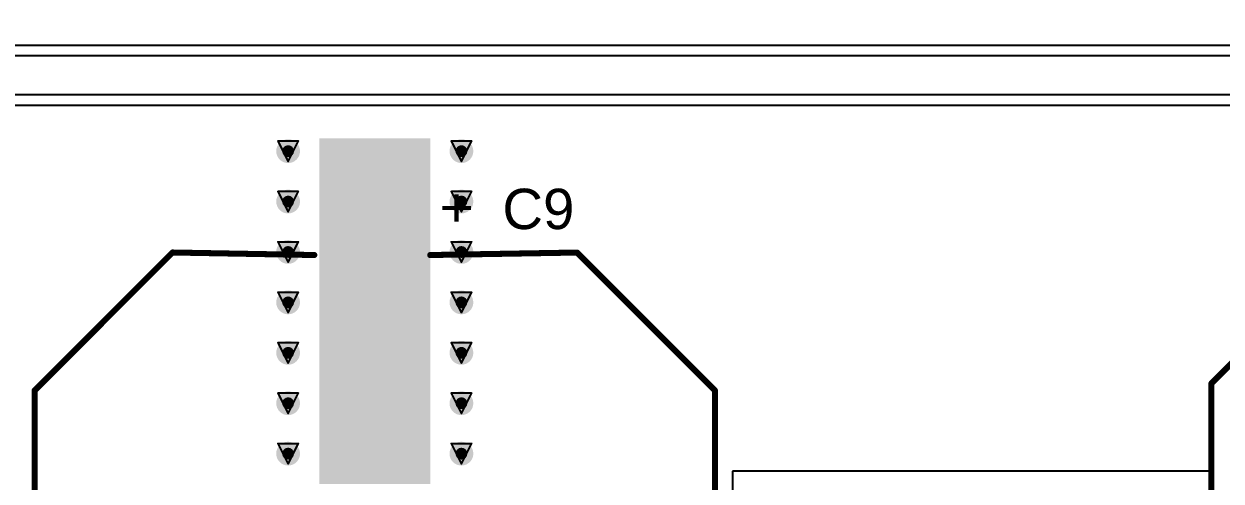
# Model space of a CAD drawing. Header units: inches. Extents: x -89 to 406, y -87 to 102.
# Drawn here: x -23.65 to 6.53, y 56.52 to 68.03 of the extents above; entities that cross this region are included whole.
import ezdxf

# ---------------------------------------------------------------- set-up
doc = ezdxf.new("R2010")
doc.units = ezdxf.units.IN
for name, color, linetype in [('Board_Outline', 56, 'Continuous'), ('Bottom Layer', 5, 'Continuous'), ('Drill Drawing', 1, 'Continuous'), ('Top Layer', 1, 'Continuous'), ('Top Overlay', 2, 'Continuous'), ('Top Paste', 8, 'Continuous'), ('Top Solder', 216, 'Continuous'), ('Via Holes', 16, 'Continuous')]:
    doc.layers.add(name, color=color, linetype=linetype)
doc.styles.add('Arial', font='', dxfattribs={"height": 0.2})
doc.styles.get('Arial').set_extended_font_data('Arial')

msp = doc.modelspace()

# ---------------------------------------------------------------- hatches: boundary and pattern name
at = {"layer": 'Bottom Layer'}
h = msp.add_hatch(color=5, dxfattribs=at)
edge = h.paths.add_edge_path()
edge.add_arc((-16.993, 64.828), 0.3, 0, 360)
h = msp.add_hatch(color=5, dxfattribs=at)
edge = h.paths.add_edge_path()
edge.add_arc((-12.624, 64.828), 0.3, 0, 360)
h = msp.add_hatch(color=5, dxfattribs=at)
edge = h.paths.add_edge_path()
edge.add_arc((-16.993, 63.558), 0.3, 0, 360)
h = msp.add_hatch(color=5, dxfattribs=at)
edge = h.paths.add_edge_path()
edge.add_arc((-12.624, 63.558), 0.3, 0, 360)
h = msp.add_hatch(color=5, dxfattribs=at)
edge = h.paths.add_edge_path()
edge.add_arc((-16.993, 62.288), 0.3, 0, 360)
h = msp.add_hatch(color=5, dxfattribs=at)
edge = h.paths.add_edge_path()
edge.add_arc((-12.624, 62.288), 0.3, 0, 360)
h = msp.add_hatch(color=5, dxfattribs=at)
edge = h.paths.add_edge_path()
edge.add_arc((-16.993, 61.018), 0.3, 0, 360)
h = msp.add_hatch(color=5, dxfattribs=at)
edge = h.paths.add_edge_path()
edge.add_arc((-12.624, 61.018), 0.3, 0, 360)
h = msp.add_hatch(color=5, dxfattribs=at)
edge = h.paths.add_edge_path()
edge.add_arc((-16.993, 59.748), 0.3, 0, 360)
h = msp.add_hatch(color=5, dxfattribs=at)
edge = h.paths.add_edge_path()
edge.add_arc((-12.624, 59.748), 0.3, 0, 360)
h = msp.add_hatch(color=5, dxfattribs=at)
edge = h.paths.add_edge_path()
edge.add_arc((-16.993, 58.478), 0.3, 0, 360)
h = msp.add_hatch(color=5, dxfattribs=at)
edge = h.paths.add_edge_path()
edge.add_arc((-12.624, 58.478), 0.3, 0, 360)
h = msp.add_hatch(color=5, dxfattribs=at)
edge = h.paths.add_edge_path()
edge.add_arc((-16.993, 57.208), 0.3, 0, 360)
h = msp.add_hatch(color=5, dxfattribs=at)
edge = h.paths.add_edge_path()
edge.add_arc((-12.624, 57.208), 0.3, 0, 360)
at = {"layer": 'Top Layer'}
h = msp.add_hatch(color=1, dxfattribs=at)
edge = h.paths.add_edge_path()
edge.add_arc((-16.993, 64.828), 0.3, 0, 360)
msp.add_hatch(color=1, dxfattribs=at).paths.add_polyline_path([(-13.508, 65.046), (-13.508, 56.546), (-16.108, 56.546), (-16.108, 65.046)])
h = msp.add_hatch(color=1, dxfattribs=at)
edge = h.paths.add_edge_path()
edge.add_arc((-12.624, 64.828), 0.3, 0, 360)
h = msp.add_hatch(color=1, dxfattribs=at)
edge = h.paths.add_edge_path()
edge.add_arc((-16.993, 63.558), 0.3, 0, 360)
h = msp.add_hatch(color=1, dxfattribs=at)
edge = h.paths.add_edge_path()
edge.add_arc((-12.624, 63.558), 0.3, 0, 360)
h = msp.add_hatch(color=1, dxfattribs=at)
edge = h.paths.add_edge_path()
edge.add_arc((-16.993, 62.288), 0.3, 0, 360)
h = msp.add_hatch(color=1, dxfattribs=at)
edge = h.paths.add_edge_path()
edge.add_arc((-12.624, 62.288), 0.3, 0, 360)
h = msp.add_hatch(color=1, dxfattribs=at)
edge = h.paths.add_edge_path()
edge.add_arc((-16.993, 61.018), 0.3, 0, 360)
h = msp.add_hatch(color=1, dxfattribs=at)
edge = h.paths.add_edge_path()
edge.add_arc((-12.624, 61.018), 0.3, 0, 360)
h = msp.add_hatch(color=1, dxfattribs=at)
edge = h.paths.add_edge_path()
edge.add_arc((-16.993, 59.748), 0.3, 0, 360)
h = msp.add_hatch(color=1, dxfattribs=at)
edge = h.paths.add_edge_path()
edge.add_arc((-12.624, 59.748), 0.3, 0, 360)
h = msp.add_hatch(color=1, dxfattribs=at)
edge = h.paths.add_edge_path()
edge.add_arc((-16.993, 58.478), 0.3, 0, 360)
h = msp.add_hatch(color=1, dxfattribs=at)
edge = h.paths.add_edge_path()
edge.add_arc((-12.624, 58.478), 0.3, 0, 360)
h = msp.add_hatch(color=1, dxfattribs=at)
edge = h.paths.add_edge_path()
edge.add_arc((-16.993, 57.208), 0.3, 0, 360)
h = msp.add_hatch(color=1, dxfattribs=at)
edge = h.paths.add_edge_path()
edge.add_arc((-12.624, 57.208), 0.3, 0, 360)
at = {"layer": 'Top Paste'}
msp.add_hatch(color=8, dxfattribs=at).paths.add_polyline_path([(-13.508, 65.046), (-13.508, 56.546), (-16.108, 56.546), (-16.108, 65.046)])
at = {"layer": 'Top Solder'}
msp.add_hatch(color=216, dxfattribs=at).paths.add_polyline_path([(-13.407, 65.147), (-13.407, 56.444), (-16.21, 56.444), (-16.21, 65.147)])
at = {"layer": 'Via Holes'}
h = msp.add_hatch(color=7, dxfattribs=at)
edge = h.paths.add_edge_path()
edge.add_arc((-16.993, 64.828), 0.15, 0, 360)
h = msp.add_hatch(color=7, dxfattribs=at)
edge = h.paths.add_edge_path()
edge.add_arc((-12.624, 64.828), 0.15, 0, 360)
h = msp.add_hatch(color=7, dxfattribs=at)
edge = h.paths.add_edge_path()
edge.add_arc((-16.993, 63.558), 0.15, 0, 360)
h = msp.add_hatch(color=7, dxfattribs=at)
edge = h.paths.add_edge_path()
edge.add_arc((-12.624, 63.558), 0.15, 0, 360)
h = msp.add_hatch(color=7, dxfattribs=at)
edge = h.paths.add_edge_path()
edge.add_arc((-16.993, 62.288), 0.15, 0, 360)
h = msp.add_hatch(color=7, dxfattribs=at)
edge = h.paths.add_edge_path()
edge.add_arc((-12.624, 62.288), 0.15, 0, 360)
h = msp.add_hatch(color=7, dxfattribs=at)
edge = h.paths.add_edge_path()
edge.add_arc((-16.993, 61.018), 0.15, 0, 360)
h = msp.add_hatch(color=7, dxfattribs=at)
edge = h.paths.add_edge_path()
edge.add_arc((-12.624, 61.018), 0.15, 0, 360)
h = msp.add_hatch(color=7, dxfattribs=at)
edge = h.paths.add_edge_path()
edge.add_arc((-16.993, 59.748), 0.15, 0, 360)
h = msp.add_hatch(color=7, dxfattribs=at)
edge = h.paths.add_edge_path()
edge.add_arc((-12.624, 59.748), 0.15, 0, 360)
h = msp.add_hatch(color=7, dxfattribs=at)
edge = h.paths.add_edge_path()
edge.add_arc((-16.993, 58.478), 0.15, 0, 360)
h = msp.add_hatch(color=7, dxfattribs=at)
edge = h.paths.add_edge_path()
edge.add_arc((-12.624, 58.478), 0.15, 0, 360)
h = msp.add_hatch(color=7, dxfattribs=at)
edge = h.paths.add_edge_path()
edge.add_arc((-16.993, 57.208), 0.15, 0, 360)
h = msp.add_hatch(color=7, dxfattribs=at)
edge = h.paths.add_edge_path()
edge.add_arc((-12.624, 57.208), 0.15, 0, 360)

# ---------------------------------------------------------------- linework, layer by layer
at = {"layer": 'Board_Outline'}
msp.add_lwpolyline([(87.312, 0, 0.254, 0.254, 1), (-87.312, 0, 0.254, 0.254, 1)], format="xyseb", close=True, dxfattribs=at)
at = {"layer": 'Bottom Layer'}
for p, q in [((44.094, 67.493), (-41.377, 67.493)), ((-41.377, 67.234), (44.094, 67.234)), ((6.299, 56.769), (-5.791, 56.769)), ((-5.791, 56.769), (-5.791, 48.717)), ((6.299, 48.717), (6.299, 56.769))]:
    msp.add_line(p, q, dxfattribs=at)
at = {"layer": 'Drill Drawing'}
for points in [[(-17.247, 65.082, 0.0508, 0.0508, 0), (-16.739, 65.082, 0.0508, 0.0508, 0)], [(-17.247, 65.082, 0.0508, 0.0508, 0), (-16.993, 64.574, 0.0508, 0.0508, 0)], [(-16.993, 64.574, 0.0508, 0.0508, 0), (-16.739, 65.082, 0.0508, 0.0508, 0)], [(-12.878, 65.082, 0.0508, 0.0508, 0), (-12.37, 65.082, 0.0508, 0.0508, 0)], [(-12.878, 65.082, 0.0508, 0.0508, 0), (-12.624, 64.574, 0.0508, 0.0508, 0)], [(-12.624, 64.574, 0.0508, 0.0508, 0), (-12.37, 65.082, 0.0508, 0.0508, 0)], [(-17.247, 63.812, 0.0508, 0.0508, 0), (-16.739, 63.812, 0.0508, 0.0508, 0)], [(-17.247, 63.812, 0.0508, 0.0508, 0), (-16.993, 63.304, 0.0508, 0.0508, 0)], [(-16.993, 63.304, 0.0508, 0.0508, 0), (-16.739, 63.812, 0.0508, 0.0508, 0)], [(-12.878, 63.812, 0.0508, 0.0508, 0), (-12.37, 63.812, 0.0508, 0.0508, 0)], [(-12.878, 63.812, 0.0508, 0.0508, 0), (-12.624, 63.304, 0.0508, 0.0508, 0)], [(-12.624, 63.304, 0.0508, 0.0508, 0), (-12.37, 63.812, 0.0508, 0.0508, 0)], [(-17.247, 62.542, 0.0508, 0.0508, 0), (-16.739, 62.542, 0.0508, 0.0508, 0)], [(-17.247, 62.542, 0.0508, 0.0508, 0), (-16.993, 62.034, 0.0508, 0.0508, 0)], [(-16.993, 62.034, 0.0508, 0.0508, 0), (-16.739, 62.542, 0.0508, 0.0508, 0)], [(-12.878, 62.542, 0.0508, 0.0508, 0), (-12.37, 62.542, 0.0508, 0.0508, 0)], [(-12.878, 62.542, 0.0508, 0.0508, 0), (-12.624, 62.034, 0.0508, 0.0508, 0)], [(-12.624, 62.034, 0.0508, 0.0508, 0), (-12.37, 62.542, 0.0508, 0.0508, 0)], [(-17.247, 61.272, 0.0508, 0.0508, 0), (-16.739, 61.272, 0.0508, 0.0508, 0)], [(-17.247, 61.272, 0.0508, 0.0508, 0), (-16.993, 60.764, 0.0508, 0.0508, 0)], [(-16.993, 60.764, 0.0508, 0.0508, 0), (-16.739, 61.272, 0.0508, 0.0508, 0)], [(-12.878, 61.272, 0.0508, 0.0508, 0), (-12.37, 61.272, 0.0508, 0.0508, 0)], [(-12.878, 61.272, 0.0508, 0.0508, 0), (-12.624, 60.764, 0.0508, 0.0508, 0)], [(-12.624, 60.764, 0.0508, 0.0508, 0), (-12.37, 61.272, 0.0508, 0.0508, 0)], [(-17.247, 60.002, 0.0508, 0.0508, 0), (-16.739, 60.002, 0.0508, 0.0508, 0)], [(-17.247, 60.002, 0.0508, 0.0508, 0), (-16.993, 59.494, 0.0508, 0.0508, 0)], [(-16.993, 59.494, 0.0508, 0.0508, 0), (-16.739, 60.002, 0.0508, 0.0508, 0)], [(-12.878, 60.002, 0.0508, 0.0508, 0), (-12.37, 60.002, 0.0508, 0.0508, 0)], [(-12.878, 60.002, 0.0508, 0.0508, 0), (-12.624, 59.494, 0.0508, 0.0508, 0)], [(-12.624, 59.494, 0.0508, 0.0508, 0), (-12.37, 60.002, 0.0508, 0.0508, 0)], [(-17.247, 58.732, 0.0508, 0.0508, 0), (-16.739, 58.732, 0.0508, 0.0508, 0)], [(-17.247, 58.732, 0.0508, 0.0508, 0), (-16.993, 58.224, 0.0508, 0.0508, 0)], [(-16.993, 58.224, 0.0508, 0.0508, 0), (-16.739, 58.732, 0.0508, 0.0508, 0)], [(-12.878, 58.732, 0.0508, 0.0508, 0), (-12.37, 58.732, 0.0508, 0.0508, 0)], [(-12.878, 58.732, 0.0508, 0.0508, 0), (-12.624, 58.224, 0.0508, 0.0508, 0)], [(-12.624, 58.224, 0.0508, 0.0508, 0), (-12.37, 58.732, 0.0508, 0.0508, 0)], [(-17.247, 57.462, 0.0508, 0.0508, 0), (-16.739, 57.462, 0.0508, 0.0508, 0)], [(-17.247, 57.462, 0.0508, 0.0508, 0), (-16.993, 56.954, 0.0508, 0.0508, 0)], [(-16.993, 56.954, 0.0508, 0.0508, 0), (-16.739, 57.462, 0.0508, 0.0508, 0)], [(-12.878, 57.462, 0.0508, 0.0508, 0), (-12.37, 57.462, 0.0508, 0.0508, 0)], [(-12.878, 57.462, 0.0508, 0.0508, 0), (-12.624, 56.954, 0.0508, 0.0508, 0)], [(-12.624, 56.954, 0.0508, 0.0508, 0), (-12.37, 57.462, 0.0508, 0.0508, 0)]]:
    msp.add_lwpolyline(points, format="xyseb", dxfattribs=at)
for points in [[(-17.259, 65.082, 0.0254, 0.0254, 1), (-17.234, 65.082, 0.0254, 0.0254, 1)], [(-17.259, 65.082, 0.0254, 0.0254, 1), (-17.234, 65.082, 0.0254, 0.0254, 1)], [(-16.751, 65.082, 0.0254, 0.0254, 1), (-16.726, 65.082, 0.0254, 0.0254, 1)], [(-16.751, 65.082, 0.0254, 0.0254, 1), (-16.726, 65.082, 0.0254, 0.0254, 1)], [(-12.89, 65.082, 0.0254, 0.0254, 1), (-12.865, 65.082, 0.0254, 0.0254, 1)], [(-12.89, 65.082, 0.0254, 0.0254, 1), (-12.865, 65.082, 0.0254, 0.0254, 1)], [(-12.383, 65.082, 0.0254, 0.0254, 1), (-12.357, 65.082, 0.0254, 0.0254, 1)], [(-12.383, 65.082, 0.0254, 0.0254, 1), (-12.357, 65.082, 0.0254, 0.0254, 1)], [(-17.005, 64.574, 0.0254, 0.0254, 1), (-16.98, 64.574, 0.0254, 0.0254, 1)], [(-17.005, 64.574, 0.0254, 0.0254, 1), (-16.98, 64.574, 0.0254, 0.0254, 1)], [(-12.636, 64.574, 0.0254, 0.0254, 1), (-12.611, 64.574, 0.0254, 0.0254, 1)], [(-12.636, 64.574, 0.0254, 0.0254, 1), (-12.611, 64.574, 0.0254, 0.0254, 1)], [(-17.259, 63.812, 0.0254, 0.0254, 1), (-17.234, 63.812, 0.0254, 0.0254, 1)], [(-17.259, 63.812, 0.0254, 0.0254, 1), (-17.234, 63.812, 0.0254, 0.0254, 1)], [(-16.751, 63.812, 0.0254, 0.0254, 1), (-16.726, 63.812, 0.0254, 0.0254, 1)], [(-16.751, 63.812, 0.0254, 0.0254, 1), (-16.726, 63.812, 0.0254, 0.0254, 1)], [(-12.89, 63.812, 0.0254, 0.0254, 1), (-12.865, 63.812, 0.0254, 0.0254, 1)], [(-12.89, 63.812, 0.0254, 0.0254, 1), (-12.865, 63.812, 0.0254, 0.0254, 1)], [(-12.383, 63.812, 0.0254, 0.0254, 1), (-12.357, 63.812, 0.0254, 0.0254, 1)], [(-12.383, 63.812, 0.0254, 0.0254, 1), (-12.357, 63.812, 0.0254, 0.0254, 1)], [(-17.005, 63.304, 0.0254, 0.0254, 1), (-16.98, 63.304, 0.0254, 0.0254, 1)], [(-17.005, 63.304, 0.0254, 0.0254, 1), (-16.98, 63.304, 0.0254, 0.0254, 1)], [(-12.636, 63.304, 0.0254, 0.0254, 1), (-12.611, 63.304, 0.0254, 0.0254, 1)], [(-12.636, 63.304, 0.0254, 0.0254, 1), (-12.611, 63.304, 0.0254, 0.0254, 1)], [(-17.259, 62.542, 0.0254, 0.0254, 1), (-17.234, 62.542, 0.0254, 0.0254, 1)], [(-17.259, 62.542, 0.0254, 0.0254, 1), (-17.234, 62.542, 0.0254, 0.0254, 1)], [(-16.751, 62.542, 0.0254, 0.0254, 1), (-16.726, 62.542, 0.0254, 0.0254, 1)], [(-16.751, 62.542, 0.0254, 0.0254, 1), (-16.726, 62.542, 0.0254, 0.0254, 1)], [(-12.89, 62.542, 0.0254, 0.0254, 1), (-12.865, 62.542, 0.0254, 0.0254, 1)], [(-12.89, 62.542, 0.0254, 0.0254, 1), (-12.865, 62.542, 0.0254, 0.0254, 1)], [(-12.383, 62.542, 0.0254, 0.0254, 1), (-12.357, 62.542, 0.0254, 0.0254, 1)], [(-12.383, 62.542, 0.0254, 0.0254, 1), (-12.357, 62.542, 0.0254, 0.0254, 1)], [(-17.005, 62.034, 0.0254, 0.0254, 1), (-16.98, 62.034, 0.0254, 0.0254, 1)], [(-17.005, 62.034, 0.0254, 0.0254, 1), (-16.98, 62.034, 0.0254, 0.0254, 1)], [(-12.636, 62.034, 0.0254, 0.0254, 1), (-12.611, 62.034, 0.0254, 0.0254, 1)], [(-12.636, 62.034, 0.0254, 0.0254, 1), (-12.611, 62.034, 0.0254, 0.0254, 1)], [(-17.259, 61.272, 0.0254, 0.0254, 1), (-17.234, 61.272, 0.0254, 0.0254, 1)], [(-17.259, 61.272, 0.0254, 0.0254, 1), (-17.234, 61.272, 0.0254, 0.0254, 1)], [(-16.751, 61.272, 0.0254, 0.0254, 1), (-16.726, 61.272, 0.0254, 0.0254, 1)], [(-16.751, 61.272, 0.0254, 0.0254, 1), (-16.726, 61.272, 0.0254, 0.0254, 1)], [(-12.89, 61.272, 0.0254, 0.0254, 1), (-12.865, 61.272, 0.0254, 0.0254, 1)], [(-12.89, 61.272, 0.0254, 0.0254, 1), (-12.865, 61.272, 0.0254, 0.0254, 1)], [(-12.383, 61.272, 0.0254, 0.0254, 1), (-12.357, 61.272, 0.0254, 0.0254, 1)], [(-12.383, 61.272, 0.0254, 0.0254, 1), (-12.357, 61.272, 0.0254, 0.0254, 1)], [(-17.005, 60.764, 0.0254, 0.0254, 1), (-16.98, 60.764, 0.0254, 0.0254, 1)], [(-17.005, 60.764, 0.0254, 0.0254, 1), (-16.98, 60.764, 0.0254, 0.0254, 1)], [(-12.636, 60.764, 0.0254, 0.0254, 1), (-12.611, 60.764, 0.0254, 0.0254, 1)], [(-12.636, 60.764, 0.0254, 0.0254, 1), (-12.611, 60.764, 0.0254, 0.0254, 1)], [(-17.259, 60.002, 0.0254, 0.0254, 1), (-17.234, 60.002, 0.0254, 0.0254, 1)], [(-17.259, 60.002, 0.0254, 0.0254, 1), (-17.234, 60.002, 0.0254, 0.0254, 1)], [(-16.751, 60.002, 0.0254, 0.0254, 1), (-16.726, 60.002, 0.0254, 0.0254, 1)], [(-16.751, 60.002, 0.0254, 0.0254, 1), (-16.726, 60.002, 0.0254, 0.0254, 1)], [(-12.89, 60.002, 0.0254, 0.0254, 1), (-12.865, 60.002, 0.0254, 0.0254, 1)], [(-12.89, 60.002, 0.0254, 0.0254, 1), (-12.865, 60.002, 0.0254, 0.0254, 1)], [(-12.383, 60.002, 0.0254, 0.0254, 1), (-12.357, 60.002, 0.0254, 0.0254, 1)], [(-12.383, 60.002, 0.0254, 0.0254, 1), (-12.357, 60.002, 0.0254, 0.0254, 1)], [(-17.005, 59.494, 0.0254, 0.0254, 1), (-16.98, 59.494, 0.0254, 0.0254, 1)], [(-17.005, 59.494, 0.0254, 0.0254, 1), (-16.98, 59.494, 0.0254, 0.0254, 1)], [(-12.636, 59.494, 0.0254, 0.0254, 1), (-12.611, 59.494, 0.0254, 0.0254, 1)], [(-12.636, 59.494, 0.0254, 0.0254, 1), (-12.611, 59.494, 0.0254, 0.0254, 1)], [(-17.259, 58.732, 0.0254, 0.0254, 1), (-17.234, 58.732, 0.0254, 0.0254, 1)], [(-17.259, 58.732, 0.0254, 0.0254, 1), (-17.234, 58.732, 0.0254, 0.0254, 1)], [(-16.751, 58.732, 0.0254, 0.0254, 1), (-16.726, 58.732, 0.0254, 0.0254, 1)], [(-16.751, 58.732, 0.0254, 0.0254, 1), (-16.726, 58.732, 0.0254, 0.0254, 1)], [(-12.89, 58.732, 0.0254, 0.0254, 1), (-12.865, 58.732, 0.0254, 0.0254, 1)], [(-12.89, 58.732, 0.0254, 0.0254, 1), (-12.865, 58.732, 0.0254, 0.0254, 1)], [(-12.383, 58.732, 0.0254, 0.0254, 1), (-12.357, 58.732, 0.0254, 0.0254, 1)], [(-12.383, 58.732, 0.0254, 0.0254, 1), (-12.357, 58.732, 0.0254, 0.0254, 1)], [(-17.005, 58.224, 0.0254, 0.0254, 1), (-16.98, 58.224, 0.0254, 0.0254, 1)], [(-17.005, 58.224, 0.0254, 0.0254, 1), (-16.98, 58.224, 0.0254, 0.0254, 1)], [(-12.636, 58.224, 0.0254, 0.0254, 1), (-12.611, 58.224, 0.0254, 0.0254, 1)], [(-12.636, 58.224, 0.0254, 0.0254, 1), (-12.611, 58.224, 0.0254, 0.0254, 1)], [(-17.259, 57.462, 0.0254, 0.0254, 1), (-17.234, 57.462, 0.0254, 0.0254, 1)], [(-17.259, 57.462, 0.0254, 0.0254, 1), (-17.234, 57.462, 0.0254, 0.0254, 1)], [(-16.751, 57.462, 0.0254, 0.0254, 1), (-16.726, 57.462, 0.0254, 0.0254, 1)], [(-16.751, 57.462, 0.0254, 0.0254, 1), (-16.726, 57.462, 0.0254, 0.0254, 1)], [(-12.89, 57.462, 0.0254, 0.0254, 1), (-12.865, 57.462, 0.0254, 0.0254, 1)], [(-12.89, 57.462, 0.0254, 0.0254, 1), (-12.865, 57.462, 0.0254, 0.0254, 1)], [(-12.383, 57.462, 0.0254, 0.0254, 1), (-12.357, 57.462, 0.0254, 0.0254, 1)], [(-12.383, 57.462, 0.0254, 0.0254, 1), (-12.357, 57.462, 0.0254, 0.0254, 1)], [(-17.005, 56.954, 0.0254, 0.0254, 1), (-16.98, 56.954, 0.0254, 0.0254, 1)], [(-17.005, 56.954, 0.0254, 0.0254, 1), (-16.98, 56.954, 0.0254, 0.0254, 1)], [(-12.636, 56.954, 0.0254, 0.0254, 1), (-12.611, 56.954, 0.0254, 0.0254, 1)], [(-12.636, 56.954, 0.0254, 0.0254, 1), (-12.611, 56.954, 0.0254, 0.0254, 1)]]:
    msp.add_lwpolyline(points, format="xyseb", close=True, dxfattribs=at)
at = {"layer": 'Top Layer'}
for p, q in [((43.358, 66.248), (-41.249, 66.248)), ((-41.249, 65.989), (43.358, 65.989))]:
    msp.add_line(p, q, dxfattribs=at)
at = {"layer": 'Top Overlay'}
for points in [[(6.283, 58.976, 0.152, 0.152, 0), (9.759, 62.453, 0.152, 0.152, 0)], [(-23.384, 58.798, 0.152, 0.152, 0), (-19.908, 62.275, 0.152, 0.152, 0)], [(-19.908, 62.275, 0.152, 0.152, 0), (-16.332, 62.211, 0.152, 0.152, 0)], [(-13.411, 62.211, 0.152, 0.152, 0), (-9.708, 62.274, 0.152, 0.152, 0)], [(-9.708, 62.274, 0.152, 0.152, 0), (-6.233, 58.799, 0.152, 0.152, 0)], [(-23.384, 45.122, 0.152, 0.152, 0), (-23.384, 58.798, 0.152, 0.152, 0)], [(-6.233, 45.123, 0.152, 0.152, 0), (-6.233, 58.799, 0.152, 0.152, 0)], [(6.283, 45.3, 0.152, 0.152, 0), (6.283, 58.976, 0.152, 0.152, 0)]]:
    msp.add_lwpolyline(points, format="xyseb", dxfattribs=at)
for points in [[(-19.946, 62.275, 0.0762, 0.0762, 1), (-19.87, 62.275, 0.0762, 0.0762, 1)], [(-19.946, 62.275, 0.0762, 0.0762, 1), (-19.87, 62.275, 0.0762, 0.0762, 1)], [(-16.37, 62.211, 0.0762, 0.0762, 1), (-16.294, 62.211, 0.0762, 0.0762, 1)], [(-13.449, 62.211, 0.0762, 0.0762, 1), (-13.373, 62.211, 0.0762, 0.0762, 1)], [(-9.746, 62.274, 0.0762, 0.0762, 1), (-9.67, 62.274, 0.0762, 0.0762, 1)], [(-9.746, 62.274, 0.0762, 0.0762, 1), (-9.67, 62.274, 0.0762, 0.0762, 1)], [(-23.423, 58.798, 0.0762, 0.0762, 1), (-23.346, 58.798, 0.0762, 0.0762, 1)], [(-23.423, 58.798, 0.0762, 0.0762, 1), (-23.346, 58.798, 0.0762, 0.0762, 1)], [(-6.271, 58.799, 0.0762, 0.0762, 1), (-6.195, 58.799, 0.0762, 0.0762, 1)], [(-6.271, 58.799, 0.0762, 0.0762, 1), (-6.195, 58.799, 0.0762, 0.0762, 1)], [(6.245, 58.976, 0.0762, 0.0762, 1), (6.321, 58.976, 0.0762, 0.0762, 1)], [(6.245, 58.976, 0.0762, 0.0762, 1), (6.321, 58.976, 0.0762, 0.0762, 1)]]:
    msp.add_lwpolyline(points, format="xyseb", close=True, dxfattribs=at)

# ---------------------------------------------------------------- texts
at = {"layer": 'Top Overlay', "style": 'Arial'}
msp.add_text('+', height=1.016, rotation=270, dxfattribs=at).set_placement((-13.237, 63.807))
msp.add_text('C9', height=1.016, dxfattribs=at).set_placement((-11.591, 62.865))

doc.saveas('drawing.dxf')
